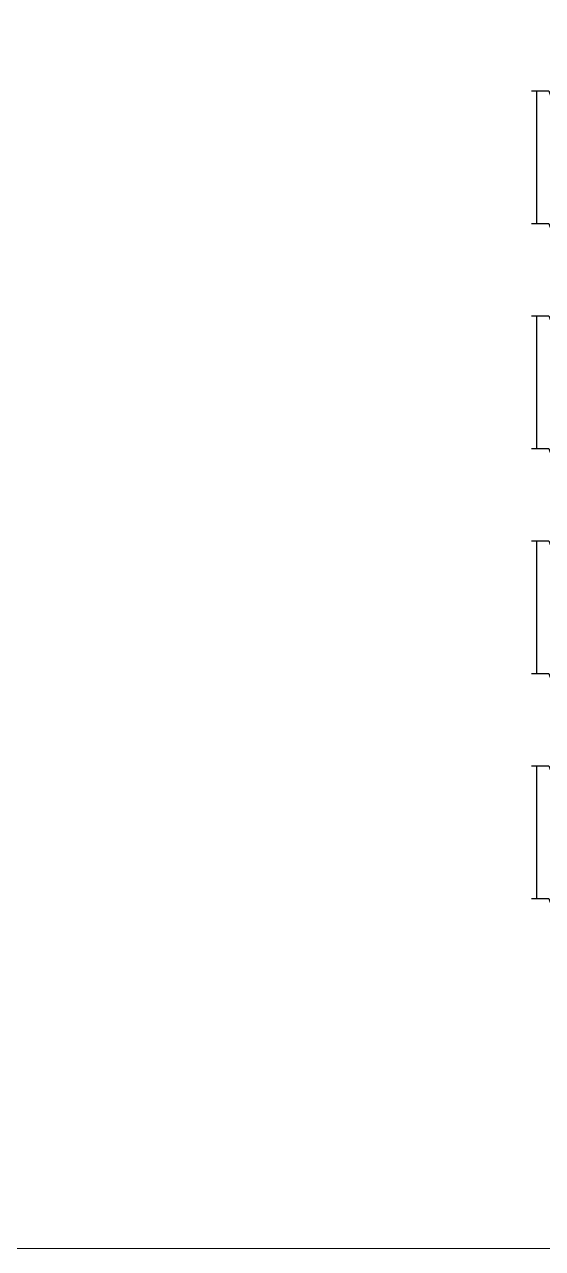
# Model space of a CAD drawing. Header units: inches. Extents: x -12073856 to 12321241, y -1226296 to 1319224.
# Drawn here: x 132981 to 133369, y 48503 to 49418 of the extents above; entities that cross this region are included whole.
import ezdxf

# ---------------------------------------------------------------- set-up
doc = ezdxf.new("R2010")
doc.units = ezdxf.units.IN
doc.header["$MEASUREMENT"] = 0
doc.layers.add('Window', color=3, linetype='Continuous', lineweight=0)

msp = doc.modelspace()

# ---------------------------------------------------------------- linework, layer by layer
at = {"ltscale": 10}
for p, q in [((133364.8, 49324.72), (133364.8, 49368.63)), ((133364.8, 49269.27), (133364.8, 49324.72)), ((133364.8, 49156.42), (133364.8, 49200.34)), ((133364.8, 49100.98), (133364.8, 49156.42)), ((133364.8, 48988.13), (133364.8, 49032.05)), ((133364.8, 48932.69), (133364.8, 48988.13)), ((133364.8, 48819.84), (133364.8, 48863.75)), ((133364.8, 48764.4), (133364.8, 48819.84))]:
    msp.add_line(p, q, dxfattribs=at)
at = {"linetype": 'Continuous', "ltscale": 10}
for points in [[(133360.8, 49368.63), (133373.8, 49368.63), (133375.3, 49364.51), (133378.3, 49372.75), (133379.8, 49368.63), (133392.8, 49368.63)], [(133360.8, 49269.27), (133373.8, 49269.27), (133375.3, 49265.15), (133378.3, 49273.4), (133379.8, 49269.27), (133392.8, 49269.27)], [(133360.8, 49200.34), (133373.8, 49200.34), (133375.3, 49196.22), (133378.3, 49204.46), (133379.8, 49200.34), (133392.8, 49200.34)], [(133360.8, 49100.98), (133373.8, 49100.98), (133375.3, 49096.86), (133378.3, 49105.1), (133379.8, 49100.98), (133392.8, 49100.98)], [(133360.8, 49032.05), (133373.8, 49032.05), (133375.3, 49027.93), (133378.3, 49036.17), (133379.8, 49032.05), (133392.8, 49032.05)], [(133360.8, 48932.69), (133373.8, 48932.69), (133375.3, 48928.57), (133378.3, 48936.81), (133379.8, 48932.69), (133392.8, 48932.69)], [(133360.8, 48863.75), (133373.8, 48863.75), (133375.3, 48859.63), (133378.3, 48867.88), (133379.8, 48863.75), (133392.8, 48863.75)], [(133360.8, 48764.4), (133373.8, 48764.4), (133375.3, 48760.28), (133378.3, 48768.52), (133379.8, 48764.4), (133392.8, 48764.4)]]:
    msp.add_lwpolyline(points, dxfattribs=at)
at = {"layer": 'Window'}
msp.add_lwpolyline([(131831.52, 50340.25), (134100.47, 50340.25), (134100.47, 48502.67), (131831.52, 48502.67)], close=True, dxfattribs=at)

doc.saveas('drawing.dxf')
